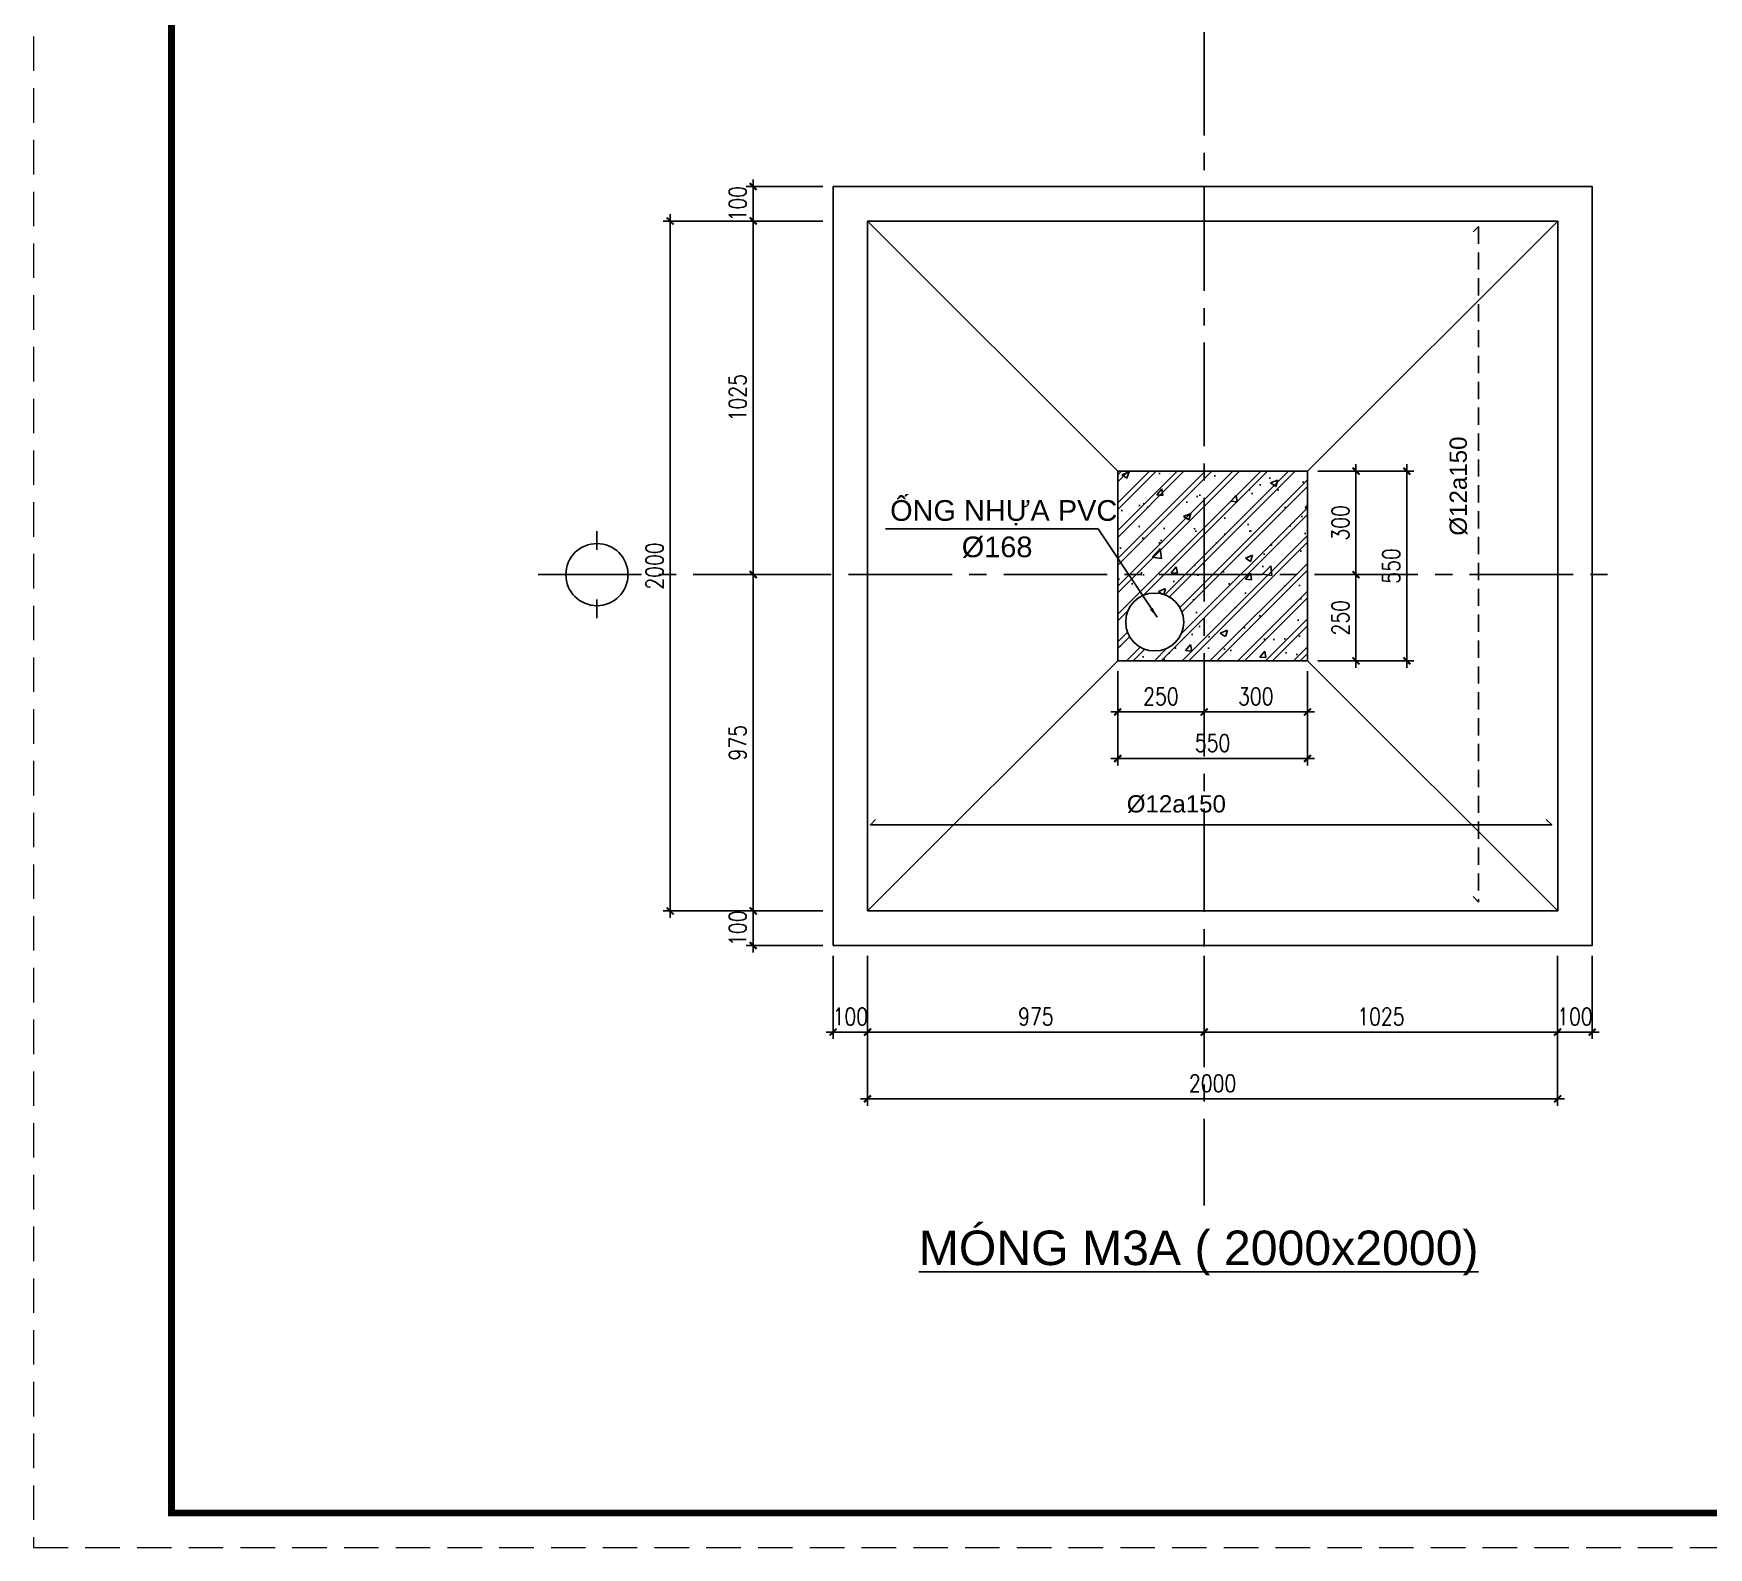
# Model space of a CAD drawing. Header units: inches. Extents: x 651127 to 1529722, y 768575 to 1021311.
# Drawn here: x 1270155 to 1294428, y 831541 to 853484 of the extents above; entities that cross this region are included whole.
import ezdxf
from ezdxf.enums import TextEntityAlignment as Align

# ---------------------------------------------------------------- set-up
doc = ezdxf.new("R2010")
doc.units = ezdxf.units.IN
doc.header["$LTSCALE"] = 1000
doc.header["$MEASUREMENT"] = 0
doc.linetypes.add('CENTER2', pattern=[1.125, 0.75, -0.125, 0.125, -0.125])
doc.linetypes.add('HIDDEN', pattern=[0.375, 0.25, -0.125])
doc.layers.get('DEFPOINTS').update_dxf_attribs({"color": 8, "lineweight": 9})
for name, color, linetype in [('DWGshare.com_1', 7, 'Continuous'), ('DWGshare.com_10', 7, 'Continuous'), ('DWGshare.com_11', 143, 'Continuous'), ('DWGshare.com_15', 1, 'Continuous'), ('DWGshare.com_16', 2, 'Continuous'), ('DWGshare.com_19', 136, 'Continuous'), ('DWGshare.com_2', 147, 'Continuous'), ('DWGshare.com_3', 7, 'Continuous'), ('DWGshare.com_4', 8, 'CENTER2'), ('DWGshare.com_9', 8, 'Continuous')]:
    doc.layers.add(name, color=color, linetype=linetype)
doc.styles.add('DWGshare.com_14', font='romans.shx', dxfattribs={"width": 0.8})
doc.styles.add('DWGshare.com_2', font='VHELVEB.TTF')
doc.styles.add('DWGshare.com_3', font='VHELVEB.TTF')
doc.styles.add('DWGshare.com_4', font='romans.shx', dxfattribs={"width": 0.8})
doc.styles.add('DWGshare.com_6', font='VHELVEN.TTF')
doc.dimstyles.new('DWGshare.com_12', dxfattribs={"dimscale": 100, "dimtxt": 2, "dimasz": 1.5, "dimexe": 1.5, "dimexo": 1.5, "dimgap": 1, "dimtad": 1, "dimdec": 0, "dimlfac": 0.2, "dimzin": 0, "dimdsep": 46, "dimtxsty": 'DWGshare.com_14', "dimblk": 'DWGshare.com_1', "dimcen": 3, "dimdle": 1.5, "dimclrd": 256, "dimclre": 256, "dimclrt": 7, "dimadec": 0, "dimazin": 0, "dimtfac": 1, "dimtdec": 0, "dimtix": 1, "dimtmove": 2, "dimatfit": 3, "dimfxl": 1, "dimtolj": 1, "dimtzin": 0, "dimarcsym": 0})
doc.dimstyles.new('DWGshare.com_3', dxfattribs={"dimscale": 100, "dimtxt": 2.5, "dimasz": 1, "dimexe": 1, "dimexo": 1.5, "dimgap": 1, "dimtad": 1, "dimdec": 0, "dimlfac": 0.2, "dimzin": 0, "dimdsep": 46, "dimtxsty": 'DWGshare.com_4', "dimblk": 'DWGshare.com_1', "dimcen": 1.5, "dimdle": 1, "dimclrd": 256, "dimclre": 256, "dimclrt": 7, "dimadec": 0, "dimazin": 0, "dimtfac": 1, "dimtdec": 0, "dimtix": 1, "dimtmove": 2, "dimatfit": 3, "dimfxl": 1, "dimtolj": 1, "dimtzin": 0, "dimarcsym": 0})

# ---------------------------------------------------------------- blocks, each defined once
blk = doc.blocks.new('DWGshare.com_1')
at = {"color": 0, "linetype": 'ByBlock', "const_width": 0.3}
blk.add_lwpolyline([(-0.5, -0.5), (0.5, 0.5)], dxfattribs=at)
blk = doc.blocks.new('*D664')
at = {"layer": 'DEFPOINTS', "color": 0, "transparency": 16777216}
for p in [(1282242, 840266), (1287120, 840266), (1282242, 839011)]:
    blk.add_point(p, dxfattribs=at)
at = {"layer": 'DWGshare.com_2', "lineweight": -2, "transparency": 16777216}
for p, q in [((1282242, 840116), (1282242, 838911)), ((1287120, 840116), (1287120, 838911)), ((1287220, 839011), (1282142, 839011))]:
    blk.add_line(p, q, dxfattribs=at)
at = {"layer": 'DWGshare.com_2', "lineweight": -2, "transparency": 16777216, "xscale": 100, "yscale": 100, "zscale": 100, "rotation": 180}
blk.add_blockref('DWGshare.com_1', (1282242, 839011), dxfattribs=at)
at = {"layer": 'DWGshare.com_2', "lineweight": -2, "transparency": 16777216, "xscale": 100, "yscale": 100, "zscale": 100}
blk.add_blockref('DWGshare.com_1', (1287120, 839011), dxfattribs=at)
at = {"layer": 'DWGshare.com_2', "color": 7, "transparency": 16777216, "insert": (1284681, 839236), "char_height": 250, "attachment_point": 5, "style": 'DWGshare.com_4'}
blk.add_mtext('\\A1;975', dxfattribs=at)
blk = doc.blocks.new('*D667')
at = {"layer": 'DEFPOINTS', "color": 0, "transparency": 16777216}
for p in [(1282242, 840266), (1292242, 840266), (1282242, 838043)]:
    blk.add_point(p, dxfattribs=at)
at = {"layer": 'DWGshare.com_2', "lineweight": -2, "transparency": 16777216}
for p, q in [((1282242, 840116), (1282242, 837943)), ((1292242, 840116), (1292242, 837943)), ((1292342, 838043), (1282142, 838043))]:
    blk.add_line(p, q, dxfattribs=at)
at = {"layer": 'DWGshare.com_2', "lineweight": -2, "transparency": 16777216, "xscale": 100, "yscale": 100, "zscale": 100, "rotation": 180}
blk.add_blockref('DWGshare.com_1', (1282242, 838043), dxfattribs=at)
at = {"layer": 'DWGshare.com_2', "lineweight": -2, "transparency": 16777216, "xscale": 100, "yscale": 100, "zscale": 100}
blk.add_blockref('DWGshare.com_1', (1292242, 838043), dxfattribs=at)
at = {"layer": 'DWGshare.com_2', "color": 7, "transparency": 16777216, "insert": (1287242, 838268), "char_height": 250, "attachment_point": 5, "style": 'DWGshare.com_4'}
blk.add_mtext('\\A1;2000', dxfattribs=at)
blk = doc.blocks.new('*D669')
at = {"layer": 'DEFPOINTS', "color": 0, "transparency": 16777216}
for p in [(1281742, 850766), (1279381, 840766), (1281742, 840766)]:
    blk.add_point(p, dxfattribs=at)
at = {"layer": 'DWGshare.com_2', "lineweight": -2, "transparency": 16777216}
for p, q in [((1281592, 850766), (1279281, 850766)), ((1279381, 850866), (1279381, 840666)), ((1281592, 840766), (1279281, 840766))]:
    blk.add_line(p, q, dxfattribs=at)
at = {"layer": 'DWGshare.com_2', "lineweight": -2, "transparency": 16777216, "xscale": 100, "yscale": 100, "zscale": 100}
for p, rotation in [((1279381, 850766), 90), ((1279381, 840766), 270)]:
    blk.add_blockref('DWGshare.com_1', p, dxfattribs=dict(at, rotation=rotation))
at = {"layer": 'DWGshare.com_2', "color": 7, "transparency": 16777216, "insert": (1279156, 845766), "char_height": 250, "attachment_point": 5, "rotation": 90, "style": 'DWGshare.com_4'}
blk.add_mtext('\\A1;2000', dxfattribs=at)
blk = doc.blocks.new('*D670')
at = {"layer": 'DEFPOINTS', "color": 0, "transparency": 16777216}
for p in [(1281742, 845641), (1280585, 840766), (1281742, 840766)]:
    blk.add_point(p, dxfattribs=at)
at = {"layer": 'DWGshare.com_2', "lineweight": -2, "transparency": 16777216}
for p, q in [((1280585, 845741), (1280585, 840666)), ((1281592, 845641), (1280485, 845641)), ((1281592, 840766), (1280485, 840766))]:
    blk.add_line(p, q, dxfattribs=at)
at = {"layer": 'DWGshare.com_2', "lineweight": -2, "transparency": 16777216, "xscale": 100, "yscale": 100, "zscale": 100}
for p, rotation in [((1280585, 845641), 90), ((1280585, 840766), 270)]:
    blk.add_blockref('DWGshare.com_1', p, dxfattribs=dict(at, rotation=rotation))
at = {"layer": 'DWGshare.com_2', "color": 7, "transparency": 16777216, "insert": (1280360, 843204), "char_height": 250, "attachment_point": 5, "rotation": 90, "style": 'DWGshare.com_4'}
blk.add_mtext('\\A1;975', dxfattribs=at)
blk = doc.blocks.new('*D671')
at = {"layer": 'DEFPOINTS', "color": 0, "transparency": 16777216}
for p in [(1281742, 840766), (1280585, 840266), (1281742, 840266)]:
    blk.add_point(p, dxfattribs=at)
at = {"layer": 'DWGshare.com_2', "lineweight": -2, "transparency": 16777216}
for p, q in [((1280585, 840766), (1280585, 840866)), ((1281592, 840766), (1280485, 840766)), ((1280585, 840766), (1280585, 840266)), ((1281592, 840266), (1280485, 840266)), ((1280585, 840266), (1280585, 840166))]:
    blk.add_line(p, q, dxfattribs=at)
at = {"layer": 'DWGshare.com_2', "lineweight": -2, "transparency": 16777216, "xscale": 100, "yscale": 100, "zscale": 100}
for p, rotation in [((1280585, 840766), 270), ((1280585, 840266), 90)]:
    blk.add_blockref('DWGshare.com_1', p, dxfattribs=dict(at, rotation=rotation))
at = {"layer": 'DWGshare.com_2', "color": 7, "transparency": 16777216, "insert": (1280360, 840516), "char_height": 250, "attachment_point": 5, "rotation": 90, "style": 'DWGshare.com_4'}
blk.add_mtext('\\A1;100', dxfattribs=at)
blk = doc.blocks.new('*D672')
at = {"layer": 'DEFPOINTS', "color": 0, "transparency": 16777216}
for p in [(1281742, 840266), (1282242, 840266), (1281742, 839011)]:
    blk.add_point(p, dxfattribs=at)
at = {"layer": 'DWGshare.com_2', "lineweight": -2, "transparency": 16777216}
for p, q in [((1281742, 840116), (1281742, 838911)), ((1282242, 840116), (1282242, 838911)), ((1281742, 839011), (1281642, 839011)), ((1282242, 839011), (1281742, 839011)), ((1282242, 839011), (1282342, 839011))]:
    blk.add_line(p, q, dxfattribs=at)
at = {"layer": 'DWGshare.com_2', "lineweight": -2, "transparency": 16777216, "xscale": 100, "yscale": 100, "zscale": 100}
blk.add_blockref('DWGshare.com_1', (1281742, 839011), dxfattribs=at)
at = {"layer": 'DWGshare.com_2', "lineweight": -2, "transparency": 16777216, "xscale": 100, "yscale": 100, "zscale": 100, "rotation": 180}
blk.add_blockref('DWGshare.com_1', (1282242, 839011), dxfattribs=at)
at = {"layer": 'DWGshare.com_2', "color": 7, "transparency": 16777216, "insert": (1281992, 839236), "char_height": 250, "attachment_point": 5, "style": 'DWGshare.com_4'}
blk.add_mtext('\\A1;100', dxfattribs=at)
blk = doc.blocks.new('DWGshare.com_2')
for p, q in [((0, 320), (0, 560)), ((-320, 0), (-560, 0)), ((320, 0), (560, 0)), ((0, -320), (0, -560))]:
    blk.add_line(p, q)
blk.add_circle((0, 0), 400)
at = {"linetype": 'Continuous', "style": 'DWGshare.com_2'}
blk.add_attdef('2', text='', height=350, dxfattribs=at).set_placement((0, 0), align=Align.MIDDLE_CENTER)
blk = doc.blocks.new('*D673')
at = {"layer": 'DEFPOINTS', "color": 0, "transparency": 16777216}
for p in [(1281742, 850766), (1280585, 845641), (1281742, 845641)]:
    blk.add_point(p, dxfattribs=at)
at = {"layer": 'DWGshare.com_2', "lineweight": -2, "transparency": 16777216}
for p, q in [((1281592, 850766), (1280485, 850766)), ((1280585, 850866), (1280585, 845541)), ((1281592, 845641), (1280485, 845641))]:
    blk.add_line(p, q, dxfattribs=at)
at = {"layer": 'DWGshare.com_2', "lineweight": -2, "transparency": 16777216, "xscale": 100, "yscale": 100, "zscale": 100}
for p, rotation in [((1280585, 850766), 90), ((1280585, 845641), 270)]:
    blk.add_blockref('DWGshare.com_1', p, dxfattribs=dict(at, rotation=rotation))
at = {"layer": 'DWGshare.com_2', "color": 7, "transparency": 16777216, "insert": (1280360, 848204), "char_height": 250, "attachment_point": 5, "rotation": 90, "style": 'DWGshare.com_4'}
blk.add_mtext('\\A1;1025', dxfattribs=at)
blk = doc.blocks.new('*D674')
at = {"layer": 'DEFPOINTS', "color": 0, "transparency": 16777216}
for p in [(1281742, 851266), (1280585, 850766), (1281742, 850766)]:
    blk.add_point(p, dxfattribs=at)
at = {"layer": 'DWGshare.com_2', "lineweight": -2, "transparency": 16777216}
for p, q in [((1281592, 851266), (1280485, 851266)), ((1280585, 851266), (1280585, 851366)), ((1280585, 851266), (1280585, 850766)), ((1281592, 850766), (1280485, 850766)), ((1280585, 850766), (1280585, 850666))]:
    blk.add_line(p, q, dxfattribs=at)
at = {"layer": 'DWGshare.com_2', "lineweight": -2, "transparency": 16777216, "xscale": 100, "yscale": 100, "zscale": 100}
for p, rotation in [((1280585, 851266), 270), ((1280585, 850766), 90)]:
    blk.add_blockref('DWGshare.com_1', p, dxfattribs=dict(at, rotation=rotation))
at = {"layer": 'DWGshare.com_2', "color": 7, "transparency": 16777216, "insert": (1280360, 851016), "char_height": 250, "attachment_point": 5, "rotation": 90, "style": 'DWGshare.com_4'}
blk.add_mtext('\\A1;100', dxfattribs=at)
blk = doc.blocks.new('*D649')
at = {"layer": 'DEFPOINTS', "color": 0, "transparency": 16777216}
for p in [(1287120, 840266), (1292242, 840266), (1287120, 839011)]:
    blk.add_point(p, dxfattribs=at)
at = {"layer": 'DWGshare.com_2', "lineweight": -2, "transparency": 16777216}
for p, q in [((1287120, 840116), (1287120, 838911)), ((1292242, 840116), (1292242, 838911)), ((1292342, 839011), (1287020, 839011))]:
    blk.add_line(p, q, dxfattribs=at)
at = {"layer": 'DWGshare.com_2', "lineweight": -2, "transparency": 16777216, "xscale": 100, "yscale": 100, "zscale": 100, "rotation": 180}
blk.add_blockref('DWGshare.com_1', (1287120, 839011), dxfattribs=at)
at = {"layer": 'DWGshare.com_2', "lineweight": -2, "transparency": 16777216, "xscale": 100, "yscale": 100, "zscale": 100}
blk.add_blockref('DWGshare.com_1', (1292242, 839011), dxfattribs=at)
at = {"layer": 'DWGshare.com_2', "color": 7, "transparency": 16777216, "insert": (1289681, 839236), "char_height": 250, "attachment_point": 5, "style": 'DWGshare.com_4'}
blk.add_mtext('\\A1;1025', dxfattribs=at)
blk = doc.blocks.new('*D650')
at = {"layer": 'DEFPOINTS', "color": 0, "transparency": 16777216}
for p in [(1292242, 840266), (1292742, 840266), (1292242, 839011)]:
    blk.add_point(p, dxfattribs=at)
at = {"layer": 'DWGshare.com_2', "lineweight": -2, "transparency": 16777216}
for p, q in [((1292242, 840116), (1292242, 838911)), ((1292742, 840116), (1292742, 838911)), ((1292242, 839011), (1292142, 839011)), ((1292742, 839011), (1292242, 839011)), ((1292742, 839011), (1292842, 839011))]:
    blk.add_line(p, q, dxfattribs=at)
at = {"layer": 'DWGshare.com_2', "lineweight": -2, "transparency": 16777216, "xscale": 100, "yscale": 100, "zscale": 100}
blk.add_blockref('DWGshare.com_1', (1292242, 839011), dxfattribs=at)
at = {"layer": 'DWGshare.com_2', "lineweight": -2, "transparency": 16777216, "xscale": 100, "yscale": 100, "zscale": 100, "rotation": 180}
blk.add_blockref('DWGshare.com_1', (1292742, 839011), dxfattribs=at)
at = {"layer": 'DWGshare.com_2', "color": 7, "transparency": 16777216, "insert": (1292492, 839236), "char_height": 250, "attachment_point": 5, "style": 'DWGshare.com_4'}
blk.add_mtext('\\A1;100', dxfattribs=at)
blk = doc.blocks.new('*D651')
at = {"layer": 'DEFPOINTS', "color": 0, "transparency": 16777216}
for p in [(1287120, 844391), (1288617, 844391), (1287120, 843650)]:
    blk.add_point(p, dxfattribs=at)
at = {"layer": 'DWGshare.com_19', "lineweight": -2, "transparency": 16777216}
for p, q in [((1287120, 844241), (1287120, 843550)), ((1288617, 844241), (1288617, 843550)), ((1288717, 843650), (1287020, 843650))]:
    blk.add_line(p, q, dxfattribs=at)
at = {"layer": 'DWGshare.com_19', "lineweight": -2, "transparency": 16777216, "xscale": 100, "yscale": 100, "zscale": 100, "rotation": 180}
blk.add_blockref('DWGshare.com_1', (1287120, 843650), dxfattribs=at)
at = {"layer": 'DWGshare.com_19', "lineweight": -2, "transparency": 16777216, "xscale": 100, "yscale": 100, "zscale": 100}
blk.add_blockref('DWGshare.com_1', (1288617, 843650), dxfattribs=at)
at = {"layer": 'DWGshare.com_19', "color": 7, "transparency": 16777216, "insert": (1287868, 843875), "char_height": 250, "attachment_point": 5, "style": 'DWGshare.com_4'}
blk.add_mtext('\\A1;300', dxfattribs=at)
blk = doc.blocks.new('*D652')
at = {"layer": 'DEFPOINTS', "color": 0, "transparency": 16777216}
for p in [(1285867, 844391), (1287120, 844391), (1285867, 843650)]:
    blk.add_point(p, dxfattribs=at)
at = {"layer": 'DWGshare.com_19', "lineweight": -2, "transparency": 16777216}
for p, q in [((1285867, 844241), (1285867, 843550)), ((1287120, 844241), (1287120, 843550)), ((1287220, 843650), (1285767, 843650))]:
    blk.add_line(p, q, dxfattribs=at)
at = {"layer": 'DWGshare.com_19', "lineweight": -2, "transparency": 16777216, "xscale": 100, "yscale": 100, "zscale": 100, "rotation": 180}
blk.add_blockref('DWGshare.com_1', (1285867, 843650), dxfattribs=at)
at = {"layer": 'DWGshare.com_19', "lineweight": -2, "transparency": 16777216, "xscale": 100, "yscale": 100, "zscale": 100}
blk.add_blockref('DWGshare.com_1', (1287120, 843650), dxfattribs=at)
at = {"layer": 'DWGshare.com_19', "color": 7, "transparency": 16777216, "insert": (1286493, 843875), "char_height": 250, "attachment_point": 5, "style": 'DWGshare.com_4'}
blk.add_mtext('\\A1;250', dxfattribs=at)
blk = doc.blocks.new('*D653')
at = {"layer": 'DEFPOINTS', "color": 0, "transparency": 16777216}
for p in [(1288949, 845641), (1289320, 845641), (1288617, 844391)]:
    blk.add_point(p, dxfattribs=at)
at = {"layer": 'DWGshare.com_19', "lineweight": -2, "transparency": 16777216}
for p, q in [((1289320, 844291), (1289320, 845741)), ((1289099, 845641), (1289420, 845641)), ((1288767, 844391), (1289420, 844391))]:
    blk.add_line(p, q, dxfattribs=at)
at = {"layer": 'DWGshare.com_19', "lineweight": -2, "transparency": 16777216, "xscale": 100, "yscale": 100, "zscale": 100}
for p, rotation in [((1289320, 845641), 90), ((1289320, 844391), 270)]:
    blk.add_blockref('DWGshare.com_1', p, dxfattribs=dict(at, rotation=rotation))
at = {"layer": 'DWGshare.com_19', "color": 7, "transparency": 16777216, "insert": (1289095, 845016), "char_height": 250, "attachment_point": 5, "rotation": 90, "style": 'DWGshare.com_4'}
blk.add_mtext('\\A1;250', dxfattribs=at)
blk = doc.blocks.new('*D654')
at = {"layer": 'DEFPOINTS', "color": 0, "transparency": 16777216}
for p in [(1288617, 847141), (1288949, 845641), (1289320, 845641)]:
    blk.add_point(p, dxfattribs=at)
at = {"layer": 'DWGshare.com_19', "lineweight": -2, "transparency": 16777216}
for p, q in [((1288767, 847141), (1289420, 847141)), ((1289320, 847241), (1289320, 845541)), ((1289099, 845641), (1289420, 845641))]:
    blk.add_line(p, q, dxfattribs=at)
at = {"layer": 'DWGshare.com_19', "lineweight": -2, "transparency": 16777216, "xscale": 100, "yscale": 100, "zscale": 100}
for p, rotation in [((1289320, 847141), 90), ((1289320, 845641), 270)]:
    blk.add_blockref('DWGshare.com_1', p, dxfattribs=dict(at, rotation=rotation))
at = {"layer": 'DWGshare.com_19', "color": 7, "transparency": 16777216, "insert": (1289095, 846391), "char_height": 250, "attachment_point": 5, "rotation": 90, "style": 'DWGshare.com_4'}
blk.add_mtext('\\A1;300', dxfattribs=at)
blk = doc.blocks.new('*D655')
at = {"layer": 'DEFPOINTS', "color": 0, "transparency": 16777216}
for p in [(1288692, 847141), (1288692, 844391), (1290056, 844391)]:
    blk.add_point(p, dxfattribs=at)
at = {"layer": 'DWGshare.com_19', "lineweight": -2, "transparency": 16777216}
for p, q in [((1288842, 847141), (1290156, 847141)), ((1290056, 847241), (1290056, 844291)), ((1288842, 844391), (1290156, 844391))]:
    blk.add_line(p, q, dxfattribs=at)
at = {"layer": 'DWGshare.com_19', "lineweight": -2, "transparency": 16777216, "xscale": 100, "yscale": 100, "zscale": 100}
for p, rotation in [((1290056, 847141), 90), ((1290056, 844391), 270)]:
    blk.add_blockref('DWGshare.com_1', p, dxfattribs=dict(at, rotation=rotation))
at = {"layer": 'DWGshare.com_19', "color": 7, "transparency": 16777216, "insert": (1289831, 845766), "char_height": 250, "attachment_point": 5, "rotation": 90, "style": 'DWGshare.com_4'}
blk.add_mtext('\\A1;550', dxfattribs=at)
blk = doc.blocks.new('*D662')
at = {"layer": 'DEFPOINTS', "color": 0, "transparency": 16777216}
for p in [(1285867, 844291), (1288617, 844291), (1288617, 842975)]:
    blk.add_point(p, dxfattribs=at)
at = {"layer": 'DWGshare.com_19', "lineweight": -2, "transparency": 16777216}
for p, q in [((1285867, 844141), (1285867, 842875)), ((1288617, 844141), (1288617, 842875)), ((1285767, 842975), (1288717, 842975))]:
    blk.add_line(p, q, dxfattribs=at)
at = {"layer": 'DWGshare.com_19', "lineweight": -2, "transparency": 16777216, "xscale": 100, "yscale": 100, "zscale": 100, "rotation": 180}
blk.add_blockref('DWGshare.com_1', (1285867, 842975), dxfattribs=at)
at = {"layer": 'DWGshare.com_19', "lineweight": -2, "transparency": 16777216, "xscale": 100, "yscale": 100, "zscale": 100}
blk.add_blockref('DWGshare.com_1', (1288617, 842975), dxfattribs=at)
at = {"layer": 'DWGshare.com_19', "color": 7, "transparency": 16777216, "insert": (1287242, 843200), "char_height": 250, "attachment_point": 5, "style": 'DWGshare.com_4'}
blk.add_mtext('\\A1;550', dxfattribs=at)

msp = doc.modelspace()

# ---------------------------------------------------------------- hatches: boundary and pattern name
at = {"layer": 'DWGshare.com_9'}
h = msp.add_hatch(dxfattribs=at)
h.set_pattern_fill('BETONG', color=256, scale=150, style=0, pattern_type=2)
h.set_pattern_definition([(50, (135835.7, 60507.45), (1075.8903, -94.1282), [112.5, -1237.5]), (355, (135835.7, 60507.5), (-208.127, 1128.2882), [90, -990]), (100.4514, (135925.3, 60499.6), (867.7641, 1034.1593), [95.6103, -1051.7132]), (46.1842, (135835.7, 60807.5), (1600.8616, -248.2785), [168.75, -1856.25]), (96.6356, (135969, 60786.8), (1401.994, 1461.1768), [143.4154, -1577.5695]), (351.1842, (135835.7, 60807.5), (1401.993, 1461.1779), [135, -1485]), (21, (135985.7, 60732.45), (895.3606, -603.92834), [112.5, -1237.5]), (326, (135985.7, 60732.5), (364.973, 1087.7251), [90, -990]), (71.4514, (136060.3, 60682.1), (1260.33394, 483.79575), [95.6103, -1051.7132]), (37.5, (135835.67, 60507.45), (18.23978, 499.34078), [0, -978, 0, -1005, 0, -993.75]), (7.5, (135835.67, 60507.45), (394.6043, 591.61757), [0, -573, 0, -955.5, 0, -378.75]), (327.5, (135501.17, 60507.45), (800.73365, -33.83231), [0, -375, 0, -1170, 0, -1552.5]), (317.5, (135351.2, 60507.45), (874.77925, 150.15747), [0, -487.5, 0, -777, 0, -1102.5]), (45, (135835.67, 60507.45), (-201.52543, 201.52543), []), (45, (135835.67, 60604.95), (-201.52543, 201.52543), [])])
h.paths.add_polyline_path([(1285867.4, 844391), (1285867.4, 847141), (1288617.4, 847141), (1288617.4, 844391)])
edge = h.paths.add_edge_path(flags=16)
edge.add_arc((1286402.9, 844954.1), 420, 0, 360)

# ---------------------------------------------------------------- linework, layer by layer
at = {"layer": 'DEFPOINTS', "linetype": 'HIDDEN', "ltscale": 2}
msp.add_lwpolyline([(1270155.4, 831540.9), (1354255.4, 831540.9), (1354255.4, 890940.9), (1270155.4, 890940.9)], close=True, dxfattribs=at)
at = {"layer": 'DWGshare.com_1', "const_width": 100}
msp.add_lwpolyline([(1272155.4, 832040.9), (1353755.4, 832040.9), (1353755.4, 890440.9), (1272155.4, 890440.9)], close=True, dxfattribs=at)
at = {"layer": 'DWGshare.com_11'}
msp.add_lwpolyline([(1281742.4, 840266), (1281742.4, 851266), (1292742.4, 851266), (1292742.4, 840266)], close=True, dxfattribs=at)
at = {"layer": 'DWGshare.com_15'}
msp.add_circle((1286402.9, 844954.1), 420, dxfattribs=at)
at = {"layer": 'DWGshare.com_3'}
for p, q in [((1285867.4, 847141), (1282242.4, 850766)), ((1288617.4, 847141), (1292242.4, 850766)), ((1285867.4, 844391), (1282242.4, 840766)), ((1288617.4, 844391), (1292242.4, 840766))]:
    msp.add_line(p, q, dxfattribs=at)
for points in [[(1282242.4, 840766), (1282242.4, 850766), (1292242.4, 850766), (1292242.4, 840766)], [(1285867.4, 844391), (1285867.4, 847141), (1288617.4, 847141), (1288617.4, 844391)]]:
    msp.add_lwpolyline(points, close=True, dxfattribs=at)
at = {"layer": 'DWGshare.com_3', "color": 1, "linetype": 'HIDDEN'}
msp.add_lwpolyline([(1291018.8, 850610.6), (1291094.5, 850686.2), (1291094.5, 840894.6), (1291018.8, 840974.9)], dxfattribs=at)
at = {"layer": 'DWGshare.com_3', "color": 1}
msp.add_lwpolyline([(1282359.3, 842092), (1282283.7, 842016.3), (1292155.5, 842016.3), (1292075.3, 842092)], dxfattribs=at)
at = {"layer": 'DWGshare.com_4', "ltscale": 2}
for p, q in [((1287119.6, 882752.9), (1287119.6, 836497.2)), ((1277466.4, 845641), (1293152.7, 845641))]:
    msp.add_line(p, q, dxfattribs=at)

# ---------------------------------------------------------------- block references
at = {"layer": 'DWGshare.com_16', "color": 31, "xscale": 1.125, "yscale": 1.125, "zscale": 1.125}
msp.add_blockref('DWGshare.com_2', (1278320.3, 845641), dxfattribs=at)

# ---------------------------------------------------------------- texts
at = {"layer": 'DWGshare.com_10', "style": 'DWGshare.com_6'}
msp.add_text('Þ12a150', height=250, rotation=90, dxfattribs=at).set_placement((1290801.3, 846924.2), align=Align.MIDDLE)
at = {"layer": 'DWGshare.com_10'}
for s, height, style, p in [('OÁNG NHÖÏA PVC', 300, 'DWGshare.com_6', (1284214.7, 846582.9)), ('Þ168', 300, 'DWGshare.com_6', (1284119.2, 846043.7)), ('Þ12a150', 250, 'DWGshare.com_6', (1286716.6, 842319.5)), ('%%UMOÙNG M3A ( 2000x2000)', 500, 'DWGshare.com_3', (1287039.1, 835873.9))]:
    msp.add_text(s, height=height, dxfattribs=dict(at, style=style)).set_placement(p, align=Align.MIDDLE)

# ---------------------------------------------------------------- dimensions: what is measured, and where the dimension line sits
at = {"layer": 'DWGshare.com_19'}
for base, p1, p2, angle, picture, middle in [((1289320, 845641), (1288617.4, 847141), (1288948.5, 845641), 90, '*D654', (1289095, 846391)), ((1290055.6, 844391), (1288692.4, 847141), (1288692.4, 844391), 90, '*D655', (1289830.6, 845766)), ((1289320, 845641), (1288617.4, 844391), (1288948.5, 845641), 270, '*D653', (1289095, 845016)), ((1285867.4, 843650.5), (1287119.6, 844391), (1285867.4, 844391), 180, '*D652', (1286493.5, 843875.5)), ((1287119.6, 843650.5), (1288617.4, 844391), (1287119.6, 844391), 180, '*D651', (1287868.5, 843875.5))]:
    dim = msp.add_linear_dim(base=base, p1=p1, p2=p2, angle=angle, dimstyle='DWGshare.com_3', dxfattribs=at)
    dim.commit()
    dim.dimension.update_dxf_attribs({"geometry": picture, "text_midpoint": middle})
dim = msp.add_linear_dim(base=(1288617.4, 842975), p1=(1285867.4, 844291), p2=(1288617.4, 844291), dimstyle='DWGshare.com_3', dxfattribs=at)
dim.commit()
dim.dimension.update_dxf_attribs({"geometry": '*D662', "text_midpoint": (1287242.4, 843200)})
at = {"layer": 'DWGshare.com_2'}
for base, p1, p2, picture, middle in [((1280584.9, 850766), (1281742.4, 851266), (1281742.4, 850766), '*D674', (1280359.9, 851016)), ((1279380.7, 840766), (1281742.4, 850766), (1281742.4, 840766), '*D669', (1279155.7, 845766)), ((1280584.9, 845641), (1281742.4, 850766), (1281742.4, 845641), '*D673', (1280359.9, 848203.5)), ((1280584.9, 840766), (1281742.4, 845641), (1281742.4, 840766), '*D670', (1280359.9, 843203.5)), ((1280584.9, 840266), (1281742.4, 840766), (1281742.4, 840266), '*D671', (1280359.9, 840516))]:
    dim = msp.add_linear_dim(base=base, p1=p1, p2=p2, angle=90, dimstyle='DWGshare.com_3', dxfattribs=at)
    dim.commit()
    dim.dimension.update_dxf_attribs({"geometry": picture, "text_midpoint": middle})
for base, p1, p2, picture, middle in [((1281742.4, 839011.4), (1282242.4, 840266), (1281742.4, 840266), '*D672', (1281992.4, 839236.4)), ((1282242.4, 839011.4), (1287119.6, 840266), (1282242.4, 840266), '*D664', (1284681, 839236.4)), ((1282242.4, 838043.2), (1292242.4, 840266), (1282242.4, 840266), '*D667', (1287242.4, 838268.2)), ((1287119.6, 839011.4), (1292242.4, 840266), (1287119.6, 840266), '*D649', (1289681, 839236.4)), ((1292242.4, 839011.4), (1292742.4, 840266), (1292242.4, 840266), '*D650', (1292492.4, 839236.4))]:
    dim = msp.add_linear_dim(base=base, p1=p1, p2=p2, dimstyle='DWGshare.com_3', dxfattribs=at)
    dim.commit()
    dim.dimension.update_dxf_attribs({"geometry": picture, "text_midpoint": middle})

# ---------------------------------------------------------------- leaders
at = {"layer": 'DWGshare.com_19'}
msp.add_leader([(1286436.7, 845023.9), (1285584.4, 846305), (1282502.8, 846305)], dimstyle='DWGshare.com_12', override={"dimgap": 1, "dimtad": 0}, dxfattribs=at)

doc.saveas('drawing.dxf')
